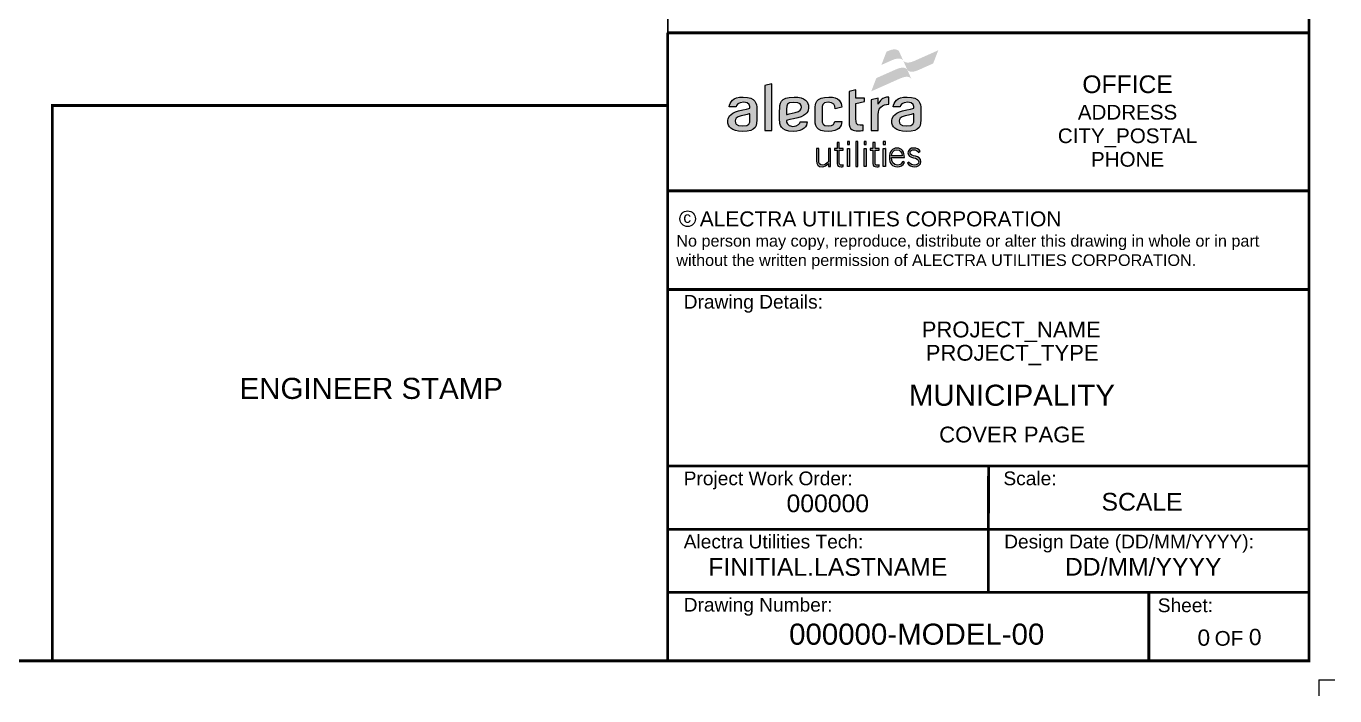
# Paper-space layout 'COV-01' of a CAD drawing. Header units: metres. Extents: x -2 to 425, y -2 to 273.
# Drawn here: x 301 to 425.2, y -1.5 to 62.1 of the extents above; entities that cross this region are included whole.
import ezdxf
from ezdxf.enums import TextEntityAlignment as Align

# ---------------------------------------------------------------- set-up
doc = ezdxf.new("R2010")
doc.units = ezdxf.units.M
doc.header["$LTSCALE"] = 0.21
doc.layers.add('ENGINEER_STAMP', color=7, linetype='Continuous')
doc.styles.add('DIMS_Span', font='Arial.ttf')
doc.styles.get("Standard").update_dxf_attribs({"font": 'Arial.ttf'})

# ---------------------------------------------------------------- blocks, each defined once
blk = doc.blocks.new('*U87')
for tag, height, p in [('OFFICE', 0.15, (-1.249, -0.314)), ('ADDRESS', 0.125, (-1.249, -0.539)), ('CITY_POSTAL', 0.125, (-1.249, -0.739)), ('PHONE', 0.125, (-1.249, -0.939))]:
    blk.add_attdef(tag, text='', height=height).set_placement(p, align=Align.CENTER)
blk = doc.blocks.new('Alectra Logo')
h = blk.add_hatch(color=56)
h.dxf.hatch_style = 1
h.set_gradient(color1=(118, 136, 30), color2=(255, 255, 0), tint=1)
edge = h.paths.add_edge_path()
edge.add_spline(control_points=[(0.0005111, 0.0003684), (0.0005111, 0.0003684), (0.0004969, 0.0003992), (0.0004353, 0.0003718), (0.0004353, 0.0003718), (0.0003627, 0.0003395), (0.0003627, 0.0003395), (0.0003627, 0.0003395), (0.0003971, 0.0004292), (0.0003971, 0.0004292), (0.0003971, 0.0004292), (0.0004077, 0.0004339), (0.0004077, 0.0004339), (0.0004691, 0.0004612), (0.0004835, 0.0004305), (0.0004835, 0.0004305), (0.0004835, 0.0004305), (0.0005111, 0.0003684), (0.0005111, 0.0003684)], knot_values=[0, 0, 0, 0, 1, 1, 1, 2, 2, 2, 3, 3, 3, 4, 4, 4, 5, 5, 5, 6, 6, 6, 6], degree=3, periodic=0)
h = blk.add_hatch(color=56)
h.dxf.hatch_style = 1
h.set_gradient(color1=(118, 136, 30), color2=(255, 255, 0), tint=1)
edge = h.paths.add_edge_path()
edge.add_spline(control_points=[(0.0005105, 0.00037), (0.0005105, 0.00037), (0.0005247, 0.0003391), (0.0005863, 0.0003666), (0.0006479, 0.000394), (0.000749, 0.000439), (0.000749, 0.000439), (0.000749, 0.000439), (0.0007146, 0.0003493), (0.0007146, 0.0003493), (0.0007146, 0.0003493), (0.0006354, 0.0003141), (0.0006139, 0.0003045), (0.0005525, 0.0002771), (0.0005381, 0.0003079), (0.0005381, 0.0003079), (0.0005381, 0.0003079), (0.0005105, 0.00037), (0.0005105, 0.00037)], knot_values=[0, 0, 0, 0, 1, 1, 1, 2, 2, 2, 3, 3, 3, 4, 4, 4, 5, 5, 5, 6, 6, 6, 6], degree=3, periodic=0)
h = blk.add_hatch(color=56)
h.dxf.hatch_style = 1
h.set_gradient(color1=(118, 136, 30), color2=(255, 255, 0), tint=1)
edge = h.paths.add_edge_path()
edge.add_spline(control_points=[(0.0005664, 0.0002443), (0.0005664, 0.0002443), (0.0005521, 0.0002752), (0.0004905, 0.0002477), (0.0004905, 0.0002477), (0.0002938, 0.0001602), (0.0002938, 0.0001602), (0.0002938, 0.0001602), (0.0003282, 0.0002498), (0.0003282, 0.0002498), (0.0003282, 0.0002498), (0.0004629, 0.0003098), (0.0004629, 0.0003098), (0.0005244, 0.0003371), (0.0005388, 0.0003064), (0.0005388, 0.0003064), (0.0005388, 0.0003064), (0.0005664, 0.0002443), (0.0005664, 0.0002443)], knot_values=[0, 0, 0, 0, 1, 1, 1, 2, 2, 2, 3, 3, 3, 4, 4, 4, 5, 5, 5, 6, 6, 6, 6], degree=3, periodic=0)
at = {"true_color": 0x54575a}
h = blk.add_hatch(color=251, dxfattribs=at)
h.dxf.hatch_style = 1
h.paths.add_polyline_path([(-0.0003828, 0.0002104), (-0.0004298, 0.000199), (-0.0004298, -0.0001058), (-0.0003828, -0.0001058)])
h = blk.add_hatch(color=251, dxfattribs=at)
h.dxf.hatch_style = 1
edge = h.paths.add_edge_path()
edge.add_spline(control_points=[(-0.000484, 0.0000437), (-0.000484, 0.0000709), (-0.0004866, 0.0001211), (-0.0005773, 0.0001211), (-0.0006478, 0.0001211), (-0.0006687, 0.0000861), (-0.0006713, 0.0000546), (-0.0006713, 0.0000546), (-0.0006243, 0.0000546), (-0.0006243, 0.0000546), (-0.0006226, 0.000066), (-0.0006116, 0.0000861), (-0.0005728, 0.0000861), (-0.0005309, 0.0000861), (-0.0005309, 0.0000563), (-0.0005309, 0.0000448), (-0.0005309, 0.0000448), (-0.0005667, 0.0000359), (-0.0006076, 0.0000269), (-0.0006722, 0.0000126), (-0.0006811, -0.0000228), (-0.0006811, -0.000044), (-0.0006811, -0.0000782), (-0.0006581, -0.0001127), (-0.0005821, -0.0001127), (-0.0004836, -0.0001127), (-0.000484, -0.0000733), (-0.000484, -0.0000165), (-0.000484, -0.0000165), (-0.000484, 0.0000437), (-0.000484, 0.0000437)], knot_values=[0, 0, 0, 0, 1, 1, 1, 2, 2, 2, 3, 3, 3, 4, 4, 4, 5, 5, 5, 6, 6, 6, 7, 7, 7, 8, 8, 8, 9, 9, 9, 10, 10, 10, 10], degree=3, periodic=0)
edge = h.paths.add_edge_path()
edge.add_spline(control_points=[(-0.0005309, -0.0000291), (-0.0005309, -0.0000601), (-0.0005309, -0.0000738), (-0.0005808, -0.0000738), (-0.0006277, -0.0000738), (-0.0006306, -0.0000573), (-0.0006306, -0.0000411), (-0.0006306, -0.0000267), (-0.0006254, -0.0000141), (-0.0005893, -0.0000061), (-0.0005601, 0.0000003), (-0.0005309, 0.0000076), (-0.0005309, 0.0000076), (-0.0005309, 0.0000076), (-0.0005309, -0.0000291), (-0.0005309, -0.0000291)], knot_values=[0, 0, 0, 0, 1, 1, 1, 2, 2, 2, 3, 3, 3, 4, 4, 4, 5, 5, 5, 5], degree=3, periodic=0)
h = blk.add_hatch(color=251, dxfattribs=at)
h.dxf.hatch_style = 1
edge = h.paths.add_edge_path()
edge.add_spline(control_points=[(-0.0003287, -0.0000354), (-0.0003287, -0.0000626), (-0.000326, -0.0001127), (-0.0002353, -0.0001127), (-0.0001648, -0.0001127), (-0.0001439, -0.0000778), (-0.0001413, -0.0000463), (-0.0001413, -0.0000463), (-0.0001883, -0.0000463), (-0.0001883, -0.0000463), (-0.00019, -0.0000577), (-0.000201, -0.0000778), (-0.0002399, -0.0000778), (-0.0002817, -0.0000778), (-0.0002817, -0.0000486), (-0.0002817, -0.0000372), (-0.0002817, -0.0000372), (-0.0002459, -0.0000282), (-0.000205, -0.0000192), (-0.0001404, -0.0000049), (-0.0001316, 0.0000312), (-0.0001316, 0.0000523), (-0.0001316, 0.0000866), (-0.0001545, 0.000121), (-0.0002305, 0.000121), (-0.0003291, 0.000121), (-0.0003287, 0.0000816), (-0.0003287, 0.0000248), (-0.0003287, 0.0000248), (-0.0003287, -0.0000354), (-0.0003287, -0.0000354)], knot_values=[0, 0, 0, 0, 1, 1, 1, 2, 2, 2, 3, 3, 3, 4, 4, 4, 5, 5, 5, 6, 6, 6, 7, 7, 7, 8, 8, 8, 9, 9, 9, 10, 10, 10, 10], degree=3, periodic=0)
edge = h.paths.add_edge_path()
edge.add_spline(control_points=[(-0.0002817, 0.0000397), (-0.0002817, 0.0000707), (-0.0002817, 0.0000844), (-0.0002319, 0.0000844), (-0.000185, 0.0000844), (-0.0001809, 0.0000689), (-0.0001809, 0.0000527), (-0.0001809, 0.0000384), (-0.0001873, 0.0000241), (-0.0002233, 0.0000161), (-0.0002525, 0.0000097), (-0.0002817, 0.0000024), (-0.0002817, 0.0000024), (-0.0002817, 0.0000024), (-0.0002817, 0.0000397), (-0.0002817, 0.0000397)], knot_values=[0, 0, 0, 0, 1, 1, 1, 2, 2, 2, 3, 3, 3, 4, 4, 4, 5, 5, 5, 5], degree=3, periodic=0)
h = blk.add_hatch(color=251, dxfattribs=at)
h.dxf.hatch_style = 1
edge = h.paths.add_edge_path()
edge.add_spline(control_points=[(-0.0000408, 0.0000448), (-0.0000408, 0.0000563), (-0.0000408, 0.0000861), (0.000001, 0.0000861), (0.0000399, 0.0000861), (0.0000458, 0.0000666), (0.0000492, 0.0000423), (0.0000492, 0.0000423), (0.0000942, 0.0000533), (0.0000942, 0.0000533), (0.0000903, 0.0000853), (0.0000761, 0.0001211), (0.0000056, 0.0001211), (-0.0000851, 0.0001211), (-0.0000878, 0.0000709), (-0.0000878, 0.0000437), (-0.0000878, 0.0000437), (-0.0000878, -0.0000165), (-0.0000878, -0.0000165), (-0.0000878, -0.0000733), (-0.0000881, -0.0001127), (0.000003, -0.0001127), (0.0000724, -0.0001127), (0.0000928, -0.000079), (0.0000933, -0.0000451), (0.0000933, -0.0000451), (0.0000452, -0.0000451), (0.0000452, -0.0000451), (0.0000433, -0.0000602), (0.0000383, -0.0000738), (0.0000017, -0.0000738), (-0.0000358, -0.0000738), (-0.0000408, -0.0000601), (-0.0000408, -0.0000291), (-0.0000408, -0.0000291), (-0.0000408, 0.0000448), (-0.0000408, 0.0000448)], knot_values=[0, 0, 0, 0, 1, 1, 1, 2, 2, 2, 3, 3, 3, 4, 4, 4, 5, 5, 5, 6, 6, 6, 7, 7, 7, 8, 8, 8, 9, 9, 9, 10, 10, 10, 11, 11, 11, 12, 12, 12, 12], degree=3, periodic=0)
h = blk.add_hatch(color=251, dxfattribs=at)
h.dxf.hatch_style = 1
edge = h.paths.add_edge_path()
edge.add_spline(control_points=[(0.0002385, -0.0001055), (0.0002272, -0.0001074), (0.000215, -0.0001086), (0.0002024, -0.0001086), (0.0001715, -0.0001086), (0.0001429, -0.0001044), (0.0001429, -0.0000505), (0.0001429, -0.0000505), (0.0001429, 0.0001592), (0.0001429, 0.0001592), (0.0001429, 0.0001592), (0.0001898, 0.0001707), (0.0001898, 0.0001707), (0.0001898, 0.0001707), (0.0001898, 0.0001142), (0.0001898, 0.0001142), (0.0001898, 0.0001142), (0.0002471, 0.0001142), (0.0002471, 0.0001142), (0.0002471, 0.0001142), (0.0002471, 0.0000909), (0.0002471, 0.0000909), (0.0002471, 0.0000909), (0.0001898, 0.0000769), (0.0001898, 0.0000769), (0.0001898, 0.0000769), (0.0001898, -0.000027), (0.0001898, -0.000027), (0.0001898, -0.0000545), (0.0001896, -0.0000706), (0.0002191, -0.0000706), (0.0002258, -0.0000706), (0.0002324, -0.0000698), (0.0002385, -0.0000688), (0.0002385, -0.0000688), (0.0002385, -0.0001055), (0.0002385, -0.0001055)], knot_values=[0, 0, 0, 0, 1, 1, 1, 2, 2, 2, 3, 3, 3, 4, 4, 4, 5, 5, 5, 6, 6, 6, 7, 7, 7, 8, 8, 8, 9, 9, 9, 10, 10, 10, 11, 11, 11, 12, 12, 12, 12], degree=3, periodic=0)
h = blk.add_hatch(color=251, dxfattribs=at)
h.dxf.hatch_style = 1
edge = h.paths.add_edge_path()
edge.add_spline(control_points=[(0.0003408, -0.0001058), (0.0003408, -0.0001058), (0.0002938, -0.0001058), (0.0002938, -0.0001058), (0.0002938, -0.0001058), (0.0002938, 0.0001022), (0.0002938, 0.0001022), (0.0002938, 0.0001022), (0.0003408, 0.0001137), (0.0003408, 0.0001137), (0.0003408, 0.0001137), (0.0003408, 0.0000729), (0.0003408, 0.0000729), (0.0003408, 0.0000729), (0.000341, 0.0000729), (0.000341, 0.0000729), (0.0003545, 0.0000965), (0.0003663, 0.0001211), (0.0004141, 0.0001211), (0.0004141, 0.0001211), (0.0004141, 0.0000724), (0.0004141, 0.0000724), (0.000391, 0.0000724), (0.0003719, 0.0000656), (0.0003591, 0.0000529), (0.0003408, 0.0000345), (0.0003408, 0.000013), (0.0003408, -0.0000239), (0.0003408, -0.0000239), (0.0003408, -0.0001058), (0.0003408, -0.0001058)], knot_values=[0, 0, 0, 0, 1, 1, 1, 2, 2, 2, 3, 3, 3, 4, 4, 4, 5, 5, 5, 6, 6, 6, 7, 7, 7, 8, 8, 8, 9, 9, 9, 10, 10, 10, 10], degree=3, periodic=0)
h = blk.add_hatch(color=251, dxfattribs=at)
h.dxf.hatch_style = 1
edge = h.paths.add_edge_path()
edge.add_spline(control_points=[(0.0006304, 0.0000437), (0.0006304, 0.0000709), (0.0006278, 0.0001211), (0.000537, 0.0001211), (0.0004666, 0.0001211), (0.0004457, 0.0000861), (0.0004431, 0.0000546), (0.0004431, 0.0000546), (0.0004901, 0.0000546), (0.0004901, 0.0000546), (0.0004918, 0.000066), (0.0005028, 0.0000861), (0.0005416, 0.0000861), (0.0005835, 0.0000861), (0.0005835, 0.0000563), (0.0005835, 0.0000448), (0.0005835, 0.0000448), (0.0005477, 0.0000359), (0.0005068, 0.0000269), (0.0004422, 0.0000126), (0.0004333, -0.0000228), (0.0004333, -0.000044), (0.0004333, -0.0000782), (0.0004563, -0.0001127), (0.0005323, -0.0001127), (0.0006308, -0.0001127), (0.0006304, -0.0000733), (0.0006304, -0.0000165), (0.0006304, -0.0000165), (0.0006304, 0.0000437), (0.0006304, 0.0000437)], knot_values=[0, 0, 0, 0, 1, 1, 1, 2, 2, 2, 3, 3, 3, 4, 4, 4, 5, 5, 5, 6, 6, 6, 7, 7, 7, 8, 8, 8, 9, 9, 9, 10, 10, 10, 10], degree=3, periodic=0)
edge = h.paths.add_edge_path()
edge.add_spline(control_points=[(0.0005835, -0.0000291), (0.0005835, -0.0000601), (0.0005835, -0.0000738), (0.0005336, -0.0000738), (0.0004867, -0.0000738), (0.0004838, -0.0000573), (0.0004838, -0.0000411), (0.0004838, -0.0000267), (0.000489, -0.0000141), (0.0005251, -0.0000061), (0.0005543, 0.0000003), (0.0005835, 0.0000076), (0.0005835, 0.0000076), (0.0005835, 0.0000076), (0.0005835, -0.0000291), (0.0005835, -0.0000291)], knot_values=[0, 0, 0, 0, 1, 1, 1, 2, 2, 2, 3, 3, 3, 4, 4, 4, 5, 5, 5, 5], degree=3, periodic=0)
h = blk.add_hatch(color=251, dxfattribs=at)
h.dxf.hatch_style = 1
edge = h.paths.add_edge_path()
edge.add_spline(control_points=[(0.0000173, -0.0002274), (0.0000173, -0.0002274), (0.0000173, -0.0003503), (0.0000173, -0.0003503), (0.0000173, -0.0003503), (0.0000028, -0.0003503), (0.0000028, -0.0003503), (0.0000028, -0.0003503), (0.0000028, -0.0003309), (0.0000028, -0.0003309), (-0.0000107, -0.0003446), (-0.0000219, -0.0003527), (-0.0000402, -0.0003527), (-0.0000663, -0.0003527), (-0.0000774, -0.000338), (-0.0000774, -0.0003113), (-0.0000774, -0.0003113), (-0.0000774, -0.0002274), (-0.0000774, -0.0002274), (-0.0000774, -0.0002274), (-0.0000629, -0.0002274), (-0.0000629, -0.0002274), (-0.0000629, -0.0002274), (-0.0000629, -0.0003099), (-0.0000629, -0.0003099), (-0.0000629, -0.0003302), (-0.0000567, -0.0003413), (-0.0000373, -0.0003413), (-0.0000219, -0.0003413), (-0.0000131, -0.0003321), (0.0000028, -0.0003179), (0.0000028, -0.0003179), (0.0000028, -0.0002274), (0.0000028, -0.0002274), (0.0000028, -0.0002274), (0.0000173, -0.0002274), (0.0000173, -0.0002274)], knot_values=[0, 0, 0, 0, 1, 1, 1, 2, 2, 2, 3, 3, 3, 4, 4, 4, 5, 5, 5, 6, 6, 6, 7, 7, 7, 8, 8, 8, 9, 9, 9, 10, 10, 10, 11, 11, 11, 12, 12, 12, 12], degree=3, periodic=0)
h = blk.add_hatch(color=251, dxfattribs=at)
h.dxf.hatch_style = 1
edge = h.paths.add_edge_path()
edge.add_spline(control_points=[(0.000062, -0.0002274), (0.000062, -0.0002274), (0.000062, -0.0001872), (0.000062, -0.0001872), (0.000062, -0.0001872), (0.0000765, -0.0001872), (0.0000765, -0.0001872), (0.0000765, -0.0001872), (0.0000765, -0.0002274), (0.0000765, -0.0002274), (0.0000765, -0.0002274), (0.000104, -0.0002274), (0.000104, -0.0002274), (0.000104, -0.0002274), (0.000104, -0.0002387), (0.000104, -0.0002387), (0.000104, -0.0002387), (0.0000765, -0.0002387), (0.0000765, -0.0002387), (0.0000765, -0.0002387), (0.0000765, -0.0003288), (0.0000765, -0.0003288), (0.0000765, -0.0003371), (0.0000803, -0.0003413), (0.0000893, -0.0003413), (0.0000941, -0.0003413), (0.0000994, -0.0003401), (0.000104, -0.0003387), (0.000104, -0.0003387), (0.000104, -0.0003505), (0.000104, -0.0003505), (0.0000992, -0.0003512), (0.0000941, -0.0003527), (0.0000893, -0.0003527), (0.0000687, -0.0003527), (0.000062, -0.000346), (0.000062, -0.0003311), (0.000062, -0.0003311), (0.000062, -0.0002387), (0.000062, -0.0002387), (0.000062, -0.0002387), (0.0000431, -0.0002387), (0.0000431, -0.0002387), (0.0000431, -0.0002387), (0.0000431, -0.0002274), (0.0000431, -0.0002274), (0.0000431, -0.0002274), (0.000062, -0.0002274), (0.000062, -0.0002274)], knot_values=[0, 0, 0, 0, 1, 1, 1, 2, 2, 2, 3, 3, 3, 4, 4, 4, 5, 5, 5, 6, 6, 6, 7, 7, 7, 8, 8, 8, 9, 9, 9, 10, 10, 10, 11, 11, 11, 12, 12, 12, 13, 13, 13, 14, 14, 14, 15, 15, 15, 16, 16, 16, 16], degree=3, periodic=0)
h = blk.add_hatch(color=251, dxfattribs=at)
h.dxf.hatch_style = 1
edge = h.paths.add_edge_path()
edge.add_spline(control_points=[(0.0001461, -0.0002005), (0.0001461, -0.0002005), (0.0001316, -0.0002005), (0.0001316, -0.0002005), (0.0001316, -0.0002005), (0.0001317, -0.0002003), (0.0001317, -0.0002003), (0.0001317, -0.0002003), (0.0001316, -0.0002005), (0.0001316, -0.0002005), (0.0001316, -0.0002005), (0.0001316, -0.0001797), (0.0001316, -0.0001797), (0.0001316, -0.0001797), (0.0001461, -0.0001797), (0.0001461, -0.0001797), (0.0001461, -0.0001797), (0.0001459, -0.0001798), (0.0001459, -0.0001798), (0.0001459, -0.0001798), (0.0001461, -0.0001797), (0.0001461, -0.0001797), (0.0001461, -0.0001797), (0.0001461, -0.0002005), (0.0001461, -0.0002005)], knot_values=[0, 0, 0, 0, 1, 1, 1, 2, 2, 2, 3, 3, 3, 4, 4, 4, 5, 5, 5, 6, 6, 6, 7, 7, 7, 8, 8, 8, 8], degree=3, periodic=0)
edge = h.paths.add_edge_path()
edge.add_spline(control_points=[(0.0001461, -0.0002274), (0.0001461, -0.0002274), (0.0001459, -0.0002275), (0.0001459, -0.0002275), (0.0001459, -0.0002275), (0.0001461, -0.0002274), (0.0001461, -0.0002274), (0.0001461, -0.0002274), (0.0001316, -0.0002274), (0.0001316, -0.0002274), (0.0001316, -0.0002274), (0.0001316, -0.0003503), (0.0001316, -0.0003503), (0.0001316, -0.0003503), (0.0001317, -0.0003502), (0.0001317, -0.0003502), (0.0001317, -0.0003502), (0.0001316, -0.0003503), (0.0001316, -0.0003503), (0.0001316, -0.0003503), (0.0001461, -0.0003503), (0.0001461, -0.0003503), (0.0001461, -0.0003503), (0.0001461, -0.0002274), (0.0001461, -0.0002274)], knot_values=[0, 0, 0, 0, 1, 1, 1, 2, 2, 2, 3, 3, 3, 4, 4, 4, 5, 5, 5, 6, 6, 6, 7, 7, 7, 8, 8, 8, 8], degree=3, periodic=0)
h = blk.add_hatch(color=251, dxfattribs=at)
h.dxf.hatch_style = 1
edge = h.paths.add_edge_path()
edge.add_spline(control_points=[(0.0002026, -0.0003503), (0.0002026, -0.0003503), (0.0001881, -0.0003503), (0.0001881, -0.0003503), (0.0001881, -0.0003503), (0.0001882, -0.0003502), (0.0001882, -0.0003502), (0.0001882, -0.0003502), (0.0001881, -0.0003503), (0.0001881, -0.0003503), (0.0001881, -0.0003503), (0.0001881, -0.0001797), (0.0001881, -0.0001797), (0.0001881, -0.0001797), (0.0002026, -0.0001797), (0.0002026, -0.0001797), (0.0002026, -0.0001797), (0.0002025, -0.0001798), (0.0002025, -0.0001798), (0.0002025, -0.0001798), (0.0002026, -0.0001797), (0.0002026, -0.0001797), (0.0002026, -0.0001797), (0.0002026, -0.0003503), (0.0002026, -0.0003503)], knot_values=[0, 0, 0, 0, 1, 1, 1, 2, 2, 2, 3, 3, 3, 4, 4, 4, 5, 5, 5, 6, 6, 6, 7, 7, 7, 8, 8, 8, 8], degree=3, periodic=0)
h = blk.add_hatch(color=251, dxfattribs=at)
h.dxf.hatch_style = 1
edge = h.paths.add_edge_path()
edge.add_spline(control_points=[(0.0002591, -0.0002005), (0.0002591, -0.0002005), (0.0002446, -0.0002005), (0.0002446, -0.0002005), (0.0002446, -0.0002005), (0.0002448, -0.0002003), (0.0002448, -0.0002003), (0.0002448, -0.0002003), (0.0002446, -0.0002005), (0.0002446, -0.0002005), (0.0002446, -0.0002005), (0.0002446, -0.0001797), (0.0002446, -0.0001797), (0.0002446, -0.0001797), (0.0002591, -0.0001797), (0.0002591, -0.0001797), (0.0002591, -0.0001797), (0.000259, -0.0001798), (0.000259, -0.0001798), (0.000259, -0.0001798), (0.0002591, -0.0001797), (0.0002591, -0.0001797), (0.0002591, -0.0001797), (0.0002591, -0.0002005), (0.0002591, -0.0002005)], knot_values=[0, 0, 0, 0, 1, 1, 1, 2, 2, 2, 3, 3, 3, 4, 4, 4, 5, 5, 5, 6, 6, 6, 7, 7, 7, 8, 8, 8, 8], degree=3, periodic=0)
edge = h.paths.add_edge_path()
edge.add_spline(control_points=[(0.0002591, -0.0002274), (0.0002591, -0.0002274), (0.000259, -0.0002275), (0.000259, -0.0002275), (0.000259, -0.0002275), (0.0002591, -0.0002274), (0.0002591, -0.0002274), (0.0002591, -0.0002274), (0.0002446, -0.0002274), (0.0002446, -0.0002274), (0.0002446, -0.0002274), (0.0002446, -0.0003503), (0.0002446, -0.0003503), (0.0002446, -0.0003503), (0.0002448, -0.0003502), (0.0002448, -0.0003502), (0.0002448, -0.0003502), (0.0002446, -0.0003503), (0.0002446, -0.0003503), (0.0002446, -0.0003503), (0.0002591, -0.0003503), (0.0002591, -0.0003503), (0.0002591, -0.0003503), (0.0002591, -0.0002274), (0.0002591, -0.0002274)], knot_values=[0, 0, 0, 0, 1, 1, 1, 2, 2, 2, 3, 3, 3, 4, 4, 4, 5, 5, 5, 6, 6, 6, 7, 7, 7, 8, 8, 8, 8], degree=3, periodic=0)
h = blk.add_hatch(color=251, dxfattribs=at)
h.dxf.hatch_style = 1
edge = h.paths.add_edge_path()
edge.add_spline(control_points=[(0.0003053, -0.0002274), (0.0003053, -0.0002274), (0.0003053, -0.0001872), (0.0003053, -0.0001872), (0.0003053, -0.0001872), (0.0003198, -0.0001872), (0.0003198, -0.0001872), (0.0003198, -0.0001872), (0.0003198, -0.0002274), (0.0003198, -0.0002274), (0.0003198, -0.0002274), (0.0003473, -0.0002274), (0.0003473, -0.0002274), (0.0003473, -0.0002274), (0.0003473, -0.0002387), (0.0003473, -0.0002387), (0.0003473, -0.0002387), (0.0003198, -0.0002387), (0.0003198, -0.0002387), (0.0003198, -0.0002387), (0.0003198, -0.0003288), (0.0003198, -0.0003288), (0.0003198, -0.0003371), (0.0003236, -0.0003413), (0.0003326, -0.0003413), (0.0003374, -0.0003413), (0.0003427, -0.0003401), (0.0003473, -0.0003387), (0.0003473, -0.0003387), (0.0003473, -0.0003505), (0.0003473, -0.0003505), (0.0003425, -0.0003512), (0.0003374, -0.0003527), (0.0003326, -0.0003527), (0.000312, -0.0003527), (0.0003053, -0.000346), (0.0003053, -0.0003311), (0.0003053, -0.0003311), (0.0003053, -0.0002387), (0.0003053, -0.0002387), (0.0003053, -0.0002387), (0.0002864, -0.0002387), (0.0002864, -0.0002387), (0.0002864, -0.0002387), (0.0002864, -0.0002274), (0.0002864, -0.0002274), (0.0002864, -0.0002274), (0.0003053, -0.0002274), (0.0003053, -0.0002274)], knot_values=[0, 0, 0, 0, 1, 1, 1, 2, 2, 2, 3, 3, 3, 4, 4, 4, 5, 5, 5, 6, 6, 6, 7, 7, 7, 8, 8, 8, 9, 9, 9, 10, 10, 10, 11, 11, 11, 12, 12, 12, 13, 13, 13, 14, 14, 14, 15, 15, 15, 16, 16, 16, 16], degree=3, periodic=0)
h = blk.add_hatch(color=251, dxfattribs=at)
h.dxf.hatch_style = 1
edge = h.paths.add_edge_path()
edge.add_spline(control_points=[(0.0003894, -0.0002005), (0.0003894, -0.0002005), (0.0003749, -0.0002005), (0.0003749, -0.0002005), (0.0003749, -0.0002005), (0.000375, -0.0002003), (0.000375, -0.0002003), (0.000375, -0.0002003), (0.0003749, -0.0002005), (0.0003749, -0.0002005), (0.0003749, -0.0002005), (0.0003749, -0.0001797), (0.0003749, -0.0001797), (0.0003749, -0.0001797), (0.0003894, -0.0001797), (0.0003894, -0.0001797), (0.0003894, -0.0001797), (0.0003892, -0.0001798), (0.0003892, -0.0001798), (0.0003892, -0.0001798), (0.0003894, -0.0001797), (0.0003894, -0.0001797), (0.0003894, -0.0001797), (0.0003894, -0.0002005), (0.0003894, -0.0002005)], knot_values=[0, 0, 0, 0, 1, 1, 1, 2, 2, 2, 3, 3, 3, 4, 4, 4, 5, 5, 5, 6, 6, 6, 7, 7, 7, 8, 8, 8, 8], degree=3, periodic=0)
edge = h.paths.add_edge_path()
edge.add_spline(control_points=[(0.0003894, -0.0002274), (0.0003894, -0.0002274), (0.0003892, -0.0002275), (0.0003892, -0.0002275), (0.0003892, -0.0002275), (0.0003894, -0.0002274), (0.0003894, -0.0002274), (0.0003894, -0.0002274), (0.0003749, -0.0002274), (0.0003749, -0.0002274), (0.0003749, -0.0002274), (0.0003749, -0.0003503), (0.0003749, -0.0003503), (0.0003749, -0.0003503), (0.000375, -0.0003502), (0.000375, -0.0003502), (0.000375, -0.0003502), (0.0003749, -0.0003503), (0.0003749, -0.0003503), (0.0003749, -0.0003503), (0.0003894, -0.0003503), (0.0003894, -0.0003503), (0.0003894, -0.0003503), (0.0003894, -0.0002274), (0.0003894, -0.0002274)], knot_values=[0, 0, 0, 0, 1, 1, 1, 2, 2, 2, 3, 3, 3, 4, 4, 4, 5, 5, 5, 6, 6, 6, 7, 7, 7, 8, 8, 8, 8], degree=3, periodic=0)
h = blk.add_hatch(color=251, dxfattribs=at)
h.dxf.hatch_style = 1
edge = h.paths.add_edge_path()
edge.add_spline(control_points=[(0.0004314, -0.0002893), (0.0004314, -0.0003172), (0.0004432, -0.0003413), (0.0004718, -0.0003413), (0.000488, -0.0003413), (0.0004959, -0.0003359), (0.0005085, -0.0003165), (0.0005085, -0.0003165), (0.0005204, -0.0003226), (0.0005204, -0.0003226), (0.0005068, -0.0003444), (0.0004945, -0.0003527), (0.0004706, -0.0003527), (0.0004377, -0.0003527), (0.0004169, -0.0003321), (0.0004169, -0.0002888), (0.0004169, -0.0002508), (0.0004367, -0.000225), (0.0004686, -0.000225), (0.0005027, -0.000225), (0.0005189, -0.0002513), (0.0005189, -0.0002893), (0.0005189, -0.0002893), (0.0004314, -0.0002893), (0.0004314, -0.0002893)], knot_values=[0, 0, 0, 0, 1, 1, 1, 2, 2, 2, 3, 3, 3, 4, 4, 4, 5, 5, 5, 6, 6, 6, 7, 7, 7, 8, 8, 8, 8], degree=3, periodic=0)
edge = h.paths.add_edge_path()
edge.add_spline(control_points=[(0.0005044, -0.000278), (0.0005015, -0.0002527), (0.0004901, -0.0002366), (0.0004681, -0.0002364), (0.0004425, -0.0002361), (0.0004316, -0.0002617), (0.0004314, -0.000278), (0.0004314, -0.000278), (0.0005044, -0.000278), (0.0005044, -0.000278)], knot_values=[0, 0, 0, 0, 1, 1, 1, 2, 2, 2, 3, 3, 3, 3], degree=3, periodic=0)
h = blk.add_hatch(color=251, dxfattribs=at)
h.dxf.hatch_style = 1
edge = h.paths.add_edge_path()
edge.add_spline(control_points=[(0.0005498, -0.0003205), (0.0005617, -0.0003371), (0.0005723, -0.0003413), (0.0005887, -0.0003413), (0.0006047, -0.0003413), (0.0006168, -0.0003311), (0.0006168, -0.0003179), (0.0006168, -0.0002822), (0.0005428, -0.0003023), (0.0005428, -0.0002586), (0.0005428, -0.0002354), (0.0005614, -0.000225), (0.0005827, -0.000225), (0.0006037, -0.000225), (0.000617, -0.0002331), (0.000626, -0.0002473), (0.000626, -0.0002473), (0.0006148, -0.0002548), (0.0006148, -0.0002548), (0.0006064, -0.0002435), (0.0005972, -0.0002364), (0.0005822, -0.0002364), (0.0005682, -0.0002364), (0.0005573, -0.000243), (0.0005573, -0.0002579), (0.0005573, -0.0002879), (0.0006313, -0.0002702), (0.0006313, -0.0003179), (0.0006313, -0.0003399), (0.0006105, -0.0003527), (0.0005878, -0.0003527), (0.0005684, -0.0003527), (0.000551, -0.0003451), (0.0005392, -0.0003278), (0.0005392, -0.0003278), (0.0005498, -0.0003205), (0.0005498, -0.0003205)], knot_values=[0, 0, 0, 0, 1, 1, 1, 2, 2, 2, 3, 3, 3, 4, 4, 4, 5, 5, 5, 6, 6, 6, 7, 7, 7, 8, 8, 8, 9, 9, 9, 10, 10, 10, 11, 11, 11, 12, 12, 12, 12], degree=3, periodic=0)
at = {"color": 251, "true_color": 0x54575a}
blk.add_lwpolyline([(-0.0003828, 0.0002104), (-0.0004298, 0.000199), (-0.0004298, -0.0001058), (-0.0003828, -0.0001058), (-0.0003828, 0.0002104)], dxfattribs=at)
for points, knots in [([(-0.000484, 0.0000437), (-0.000484, 0.0000709), (-0.0004866, 0.0001211), (-0.0005773, 0.0001211), (-0.0006478, 0.0001211), (-0.0006687, 0.0000861), (-0.0006713, 0.0000546), (-0.0006713, 0.0000546), (-0.0006243, 0.0000546), (-0.0006243, 0.0000546), (-0.0006226, 0.000066), (-0.0006116, 0.0000861), (-0.0005728, 0.0000861), (-0.0005309, 0.0000861), (-0.0005309, 0.0000563), (-0.0005309, 0.0000448), (-0.0005309, 0.0000448), (-0.0005667, 0.0000359), (-0.0006076, 0.0000269), (-0.0006722, 0.0000126), (-0.0006811, -0.0000228), (-0.0006811, -0.000044), (-0.0006811, -0.0000782), (-0.0006581, -0.0001127), (-0.0005821, -0.0001127), (-0.0004836, -0.0001127), (-0.000484, -0.0000733), (-0.000484, -0.0000165), (-0.000484, -0.0000165), (-0.000484, 0.0000437), (-0.000484, 0.0000437)], [0, 0, 0, 0, 1, 1, 1, 2, 2, 2, 3, 3, 3, 4, 4, 4, 5, 5, 5, 6, 6, 6, 7, 7, 7, 8, 8, 8, 9, 9, 9, 10, 10, 10, 10]), ([(-0.0003287, -0.0000354), (-0.0003287, -0.0000626), (-0.000326, -0.0001127), (-0.0002353, -0.0001127), (-0.0001648, -0.0001127), (-0.0001439, -0.0000778), (-0.0001413, -0.0000463), (-0.0001413, -0.0000463), (-0.0001883, -0.0000463), (-0.0001883, -0.0000463), (-0.00019, -0.0000577), (-0.000201, -0.0000778), (-0.0002399, -0.0000778), (-0.0002817, -0.0000778), (-0.0002817, -0.0000486), (-0.0002817, -0.0000372), (-0.0002817, -0.0000372), (-0.0002459, -0.0000282), (-0.000205, -0.0000192), (-0.0001404, -0.0000049), (-0.0001316, 0.0000312), (-0.0001316, 0.0000523), (-0.0001316, 0.0000866), (-0.0001545, 0.000121), (-0.0002305, 0.000121), (-0.0003291, 0.000121), (-0.0003287, 0.0000816), (-0.0003287, 0.0000248), (-0.0003287, 0.0000248), (-0.0003287, -0.0000354), (-0.0003287, -0.0000354)], [0, 0, 0, 0, 1, 1, 1, 2, 2, 2, 3, 3, 3, 4, 4, 4, 5, 5, 5, 6, 6, 6, 7, 7, 7, 8, 8, 8, 9, 9, 9, 10, 10, 10, 10]), ([(-0.0000408, 0.0000448), (-0.0000408, 0.0000563), (-0.0000408, 0.0000861), (0.000001, 0.0000861), (0.0000399, 0.0000861), (0.0000458, 0.0000666), (0.0000492, 0.0000423), (0.0000492, 0.0000423), (0.0000942, 0.0000533), (0.0000942, 0.0000533), (0.0000903, 0.0000853), (0.0000761, 0.0001211), (0.0000056, 0.0001211), (-0.0000851, 0.0001211), (-0.0000878, 0.0000709), (-0.0000878, 0.0000437), (-0.0000878, 0.0000437), (-0.0000878, -0.0000165), (-0.0000878, -0.0000165), (-0.0000878, -0.0000733), (-0.0000881, -0.0001127), (0.000003, -0.0001127), (0.0000724, -0.0001127), (0.0000928, -0.000079), (0.0000933, -0.0000451), (0.0000933, -0.0000451), (0.0000452, -0.0000451), (0.0000452, -0.0000451), (0.0000433, -0.0000602), (0.0000383, -0.0000738), (0.0000017, -0.0000738), (-0.0000358, -0.0000738), (-0.0000408, -0.0000601), (-0.0000408, -0.0000291), (-0.0000408, -0.0000291), (-0.0000408, 0.0000448), (-0.0000408, 0.0000448)], [0, 0, 0, 0, 1, 1, 1, 2, 2, 2, 3, 3, 3, 4, 4, 4, 5, 5, 5, 6, 6, 6, 7, 7, 7, 8, 8, 8, 9, 9, 9, 10, 10, 10, 11, 11, 11, 12, 12, 12, 12]), ([(0.0002385, -0.0001055), (0.0002272, -0.0001074), (0.000215, -0.0001086), (0.0002024, -0.0001086), (0.0001715, -0.0001086), (0.0001429, -0.0001044), (0.0001429, -0.0000505), (0.0001429, -0.0000505), (0.0001429, 0.0001592), (0.0001429, 0.0001592), (0.0001429, 0.0001592), (0.0001898, 0.0001707), (0.0001898, 0.0001707), (0.0001898, 0.0001707), (0.0001898, 0.0001142), (0.0001898, 0.0001142), (0.0001898, 0.0001142), (0.0002471, 0.0001142), (0.0002471, 0.0001142), (0.0002471, 0.0001142), (0.0002471, 0.0000909), (0.0002471, 0.0000909), (0.0002471, 0.0000909), (0.0001898, 0.0000769), (0.0001898, 0.0000769), (0.0001898, 0.0000769), (0.0001898, -0.000027), (0.0001898, -0.000027), (0.0001898, -0.0000545), (0.0001896, -0.0000706), (0.0002191, -0.0000706), (0.0002258, -0.0000706), (0.0002324, -0.0000698), (0.0002385, -0.0000688), (0.0002385, -0.0000688), (0.0002385, -0.0001055), (0.0002385, -0.0001055)], [0, 0, 0, 0, 1, 1, 1, 2, 2, 2, 3, 3, 3, 4, 4, 4, 5, 5, 5, 6, 6, 6, 7, 7, 7, 8, 8, 8, 9, 9, 9, 10, 10, 10, 11, 11, 11, 12, 12, 12, 12]), ([(0.0003408, -0.0001058), (0.0003408, -0.0001058), (0.0002938, -0.0001058), (0.0002938, -0.0001058), (0.0002938, -0.0001058), (0.0002938, 0.0001022), (0.0002938, 0.0001022), (0.0002938, 0.0001022), (0.0003408, 0.0001137), (0.0003408, 0.0001137), (0.0003408, 0.0001137), (0.0003408, 0.0000729), (0.0003408, 0.0000729), (0.0003408, 0.0000729), (0.000341, 0.0000729), (0.000341, 0.0000729), (0.0003545, 0.0000965), (0.0003663, 0.0001211), (0.0004141, 0.0001211), (0.0004141, 0.0001211), (0.0004141, 0.0000724), (0.0004141, 0.0000724), (0.000391, 0.0000724), (0.0003719, 0.0000656), (0.0003591, 0.0000529), (0.0003408, 0.0000345), (0.0003408, 0.000013), (0.0003408, -0.0000239), (0.0003408, -0.0000239), (0.0003408, -0.0001058), (0.0003408, -0.0001058)], [0, 0, 0, 0, 1, 1, 1, 2, 2, 2, 3, 3, 3, 4, 4, 4, 5, 5, 5, 6, 6, 6, 7, 7, 7, 8, 8, 8, 9, 9, 9, 10, 10, 10, 10]), ([(0.0006304, 0.0000437), (0.0006304, 0.0000709), (0.0006278, 0.0001211), (0.000537, 0.0001211), (0.0004666, 0.0001211), (0.0004457, 0.0000861), (0.0004431, 0.0000546), (0.0004431, 0.0000546), (0.0004901, 0.0000546), (0.0004901, 0.0000546), (0.0004918, 0.000066), (0.0005028, 0.0000861), (0.0005416, 0.0000861), (0.0005835, 0.0000861), (0.0005835, 0.0000563), (0.0005835, 0.0000448), (0.0005835, 0.0000448), (0.0005477, 0.0000359), (0.0005068, 0.0000269), (0.0004422, 0.0000126), (0.0004333, -0.0000228), (0.0004333, -0.000044), (0.0004333, -0.0000782), (0.0004563, -0.0001127), (0.0005323, -0.0001127), (0.0006308, -0.0001127), (0.0006304, -0.0000733), (0.0006304, -0.0000165), (0.0006304, -0.0000165), (0.0006304, 0.0000437), (0.0006304, 0.0000437)], [0, 0, 0, 0, 1, 1, 1, 2, 2, 2, 3, 3, 3, 4, 4, 4, 5, 5, 5, 6, 6, 6, 7, 7, 7, 8, 8, 8, 9, 9, 9, 10, 10, 10, 10]), ([(-0.0005309, -0.0000291), (-0.0005309, -0.0000601), (-0.0005309, -0.0000738), (-0.0005808, -0.0000738), (-0.0006277, -0.0000738), (-0.0006306, -0.0000573), (-0.0006306, -0.0000411), (-0.0006306, -0.0000267), (-0.0006254, -0.0000141), (-0.0005893, -0.0000061), (-0.0005601, 0.0000003), (-0.0005309, 0.0000076), (-0.0005309, 0.0000076), (-0.0005309, 0.0000076), (-0.0005309, -0.0000291), (-0.0005309, -0.0000291)], [0, 0, 0, 0, 1, 1, 1, 2, 2, 2, 3, 3, 3, 4, 4, 4, 5, 5, 5, 5]), ([(-0.0002817, 0.0000397), (-0.0002817, 0.0000707), (-0.0002817, 0.0000844), (-0.0002319, 0.0000844), (-0.000185, 0.0000844), (-0.0001809, 0.0000689), (-0.0001809, 0.0000527), (-0.0001809, 0.0000384), (-0.0001873, 0.0000241), (-0.0002233, 0.0000161), (-0.0002525, 0.0000097), (-0.0002817, 0.0000024), (-0.0002817, 0.0000024), (-0.0002817, 0.0000024), (-0.0002817, 0.0000397), (-0.0002817, 0.0000397)], [0, 0, 0, 0, 1, 1, 1, 2, 2, 2, 3, 3, 3, 4, 4, 4, 5, 5, 5, 5]), ([(0.0005835, -0.0000291), (0.0005835, -0.0000601), (0.0005835, -0.0000738), (0.0005336, -0.0000738), (0.0004867, -0.0000738), (0.0004838, -0.0000573), (0.0004838, -0.0000411), (0.0004838, -0.0000267), (0.000489, -0.0000141), (0.0005251, -0.0000061), (0.0005543, 0.0000003), (0.0005835, 0.0000076), (0.0005835, 0.0000076), (0.0005835, 0.0000076), (0.0005835, -0.0000291), (0.0005835, -0.0000291)], [0, 0, 0, 0, 1, 1, 1, 2, 2, 2, 3, 3, 3, 4, 4, 4, 5, 5, 5, 5]), ([(0.0000173, -0.0002274), (0.0000173, -0.0002274), (0.0000173, -0.0003503), (0.0000173, -0.0003503), (0.0000173, -0.0003503), (0.0000028, -0.0003503), (0.0000028, -0.0003503), (0.0000028, -0.0003503), (0.0000028, -0.0003309), (0.0000028, -0.0003309), (-0.0000107, -0.0003446), (-0.0000219, -0.0003527), (-0.0000402, -0.0003527), (-0.0000663, -0.0003527), (-0.0000774, -0.000338), (-0.0000774, -0.0003113), (-0.0000774, -0.0003113), (-0.0000774, -0.0002274), (-0.0000774, -0.0002274), (-0.0000774, -0.0002274), (-0.0000629, -0.0002274), (-0.0000629, -0.0002274), (-0.0000629, -0.0002274), (-0.0000629, -0.0003099), (-0.0000629, -0.0003099), (-0.0000629, -0.0003302), (-0.0000567, -0.0003413), (-0.0000373, -0.0003413), (-0.0000219, -0.0003413), (-0.0000131, -0.0003321), (0.0000028, -0.0003179), (0.0000028, -0.0003179), (0.0000028, -0.0002274), (0.0000028, -0.0002274), (0.0000028, -0.0002274), (0.0000173, -0.0002274), (0.0000173, -0.0002274)], [0, 0, 0, 0, 1, 1, 1, 2, 2, 2, 3, 3, 3, 4, 4, 4, 5, 5, 5, 6, 6, 6, 7, 7, 7, 8, 8, 8, 9, 9, 9, 10, 10, 10, 11, 11, 11, 12, 12, 12, 12]), ([(0.000062, -0.0002274), (0.000062, -0.0002274), (0.000062, -0.0001872), (0.000062, -0.0001872), (0.000062, -0.0001872), (0.0000765, -0.0001872), (0.0000765, -0.0001872), (0.0000765, -0.0001872), (0.0000765, -0.0002274), (0.0000765, -0.0002274), (0.0000765, -0.0002274), (0.000104, -0.0002274), (0.000104, -0.0002274), (0.000104, -0.0002274), (0.000104, -0.0002387), (0.000104, -0.0002387), (0.000104, -0.0002387), (0.0000765, -0.0002387), (0.0000765, -0.0002387), (0.0000765, -0.0002387), (0.0000765, -0.0003288), (0.0000765, -0.0003288), (0.0000765, -0.0003371), (0.0000803, -0.0003413), (0.0000893, -0.0003413), (0.0000941, -0.0003413), (0.0000994, -0.0003401), (0.000104, -0.0003387), (0.000104, -0.0003387), (0.000104, -0.0003505), (0.000104, -0.0003505), (0.0000992, -0.0003512), (0.0000941, -0.0003527), (0.0000893, -0.0003527), (0.0000687, -0.0003527), (0.000062, -0.000346), (0.000062, -0.0003311), (0.000062, -0.0003311), (0.000062, -0.0002387), (0.000062, -0.0002387), (0.000062, -0.0002387), (0.0000431, -0.0002387), (0.0000431, -0.0002387), (0.0000431, -0.0002387), (0.0000431, -0.0002274), (0.0000431, -0.0002274), (0.0000431, -0.0002274), (0.000062, -0.0002274), (0.000062, -0.0002274)], [0, 0, 0, 0, 1, 1, 1, 2, 2, 2, 3, 3, 3, 4, 4, 4, 5, 5, 5, 6, 6, 6, 7, 7, 7, 8, 8, 8, 9, 9, 9, 10, 10, 10, 11, 11, 11, 12, 12, 12, 13, 13, 13, 14, 14, 14, 15, 15, 15, 16, 16, 16, 16]), ([(0.0001461, -0.0002005), (0.0001461, -0.0002005), (0.0001316, -0.0002005), (0.0001316, -0.0002005), (0.0001316, -0.0002005), (0.0001317, -0.0002003), (0.0001317, -0.0002003), (0.0001317, -0.0002003), (0.0001316, -0.0002005), (0.0001316, -0.0002005), (0.0001316, -0.0002005), (0.0001316, -0.0001797), (0.0001316, -0.0001797), (0.0001316, -0.0001797), (0.0001461, -0.0001797), (0.0001461, -0.0001797), (0.0001461, -0.0001797), (0.0001459, -0.0001798), (0.0001459, -0.0001798), (0.0001459, -0.0001798), (0.0001461, -0.0001797), (0.0001461, -0.0001797), (0.0001461, -0.0001797), (0.0001461, -0.0002005), (0.0001461, -0.0002005)], [0, 0, 0, 0, 1, 1, 1, 2, 2, 2, 3, 3, 3, 4, 4, 4, 5, 5, 5, 6, 6, 6, 7, 7, 7, 8, 8, 8, 8]), ([(0.0001461, -0.0002274), (0.0001461, -0.0002274), (0.0001459, -0.0002275), (0.0001459, -0.0002275), (0.0001459, -0.0002275), (0.0001461, -0.0002274), (0.0001461, -0.0002274), (0.0001461, -0.0002274), (0.0001316, -0.0002274), (0.0001316, -0.0002274), (0.0001316, -0.0002274), (0.0001316, -0.0003503), (0.0001316, -0.0003503), (0.0001316, -0.0003503), (0.0001317, -0.0003502), (0.0001317, -0.0003502), (0.0001317, -0.0003502), (0.0001316, -0.0003503), (0.0001316, -0.0003503), (0.0001316, -0.0003503), (0.0001461, -0.0003503), (0.0001461, -0.0003503), (0.0001461, -0.0003503), (0.0001461, -0.0002274), (0.0001461, -0.0002274)], [0, 0, 0, 0, 1, 1, 1, 2, 2, 2, 3, 3, 3, 4, 4, 4, 5, 5, 5, 6, 6, 6, 7, 7, 7, 8, 8, 8, 8]), ([(0.0002026, -0.0003503), (0.0002026, -0.0003503), (0.0001881, -0.0003503), (0.0001881, -0.0003503), (0.0001881, -0.0003503), (0.0001882, -0.0003502), (0.0001882, -0.0003502), (0.0001882, -0.0003502), (0.0001881, -0.0003503), (0.0001881, -0.0003503), (0.0001881, -0.0003503), (0.0001881, -0.0001797), (0.0001881, -0.0001797), (0.0001881, -0.0001797), (0.0002026, -0.0001797), (0.0002026, -0.0001797), (0.0002026, -0.0001797), (0.0002025, -0.0001798), (0.0002025, -0.0001798), (0.0002025, -0.0001798), (0.0002026, -0.0001797), (0.0002026, -0.0001797), (0.0002026, -0.0001797), (0.0002026, -0.0003503), (0.0002026, -0.0003503)], [0, 0, 0, 0, 1, 1, 1, 2, 2, 2, 3, 3, 3, 4, 4, 4, 5, 5, 5, 6, 6, 6, 7, 7, 7, 8, 8, 8, 8]), ([(0.0002591, -0.0002005), (0.0002591, -0.0002005), (0.0002446, -0.0002005), (0.0002446, -0.0002005), (0.0002446, -0.0002005), (0.0002448, -0.0002003), (0.0002448, -0.0002003), (0.0002448, -0.0002003), (0.0002446, -0.0002005), (0.0002446, -0.0002005), (0.0002446, -0.0002005), (0.0002446, -0.0001797), (0.0002446, -0.0001797), (0.0002446, -0.0001797), (0.0002591, -0.0001797), (0.0002591, -0.0001797), (0.0002591, -0.0001797), (0.000259, -0.0001798), (0.000259, -0.0001798), (0.000259, -0.0001798), (0.0002591, -0.0001797), (0.0002591, -0.0001797), (0.0002591, -0.0001797), (0.0002591, -0.0002005), (0.0002591, -0.0002005)], [0, 0, 0, 0, 1, 1, 1, 2, 2, 2, 3, 3, 3, 4, 4, 4, 5, 5, 5, 6, 6, 6, 7, 7, 7, 8, 8, 8, 8]), ([(0.0002591, -0.0002274), (0.0002591, -0.0002274), (0.000259, -0.0002275), (0.000259, -0.0002275), (0.000259, -0.0002275), (0.0002591, -0.0002274), (0.0002591, -0.0002274), (0.0002591, -0.0002274), (0.0002446, -0.0002274), (0.0002446, -0.0002274), (0.0002446, -0.0002274), (0.0002446, -0.0003503), (0.0002446, -0.0003503), (0.0002446, -0.0003503), (0.0002448, -0.0003502), (0.0002448, -0.0003502), (0.0002448, -0.0003502), (0.0002446, -0.0003503), (0.0002446, -0.0003503), (0.0002446, -0.0003503), (0.0002591, -0.0003503), (0.0002591, -0.0003503), (0.0002591, -0.0003503), (0.0002591, -0.0002274), (0.0002591, -0.0002274)], [0, 0, 0, 0, 1, 1, 1, 2, 2, 2, 3, 3, 3, 4, 4, 4, 5, 5, 5, 6, 6, 6, 7, 7, 7, 8, 8, 8, 8]), ([(0.0003053, -0.0002274), (0.0003053, -0.0002274), (0.0003053, -0.0001872), (0.0003053, -0.0001872), (0.0003053, -0.0001872), (0.0003198, -0.0001872), (0.0003198, -0.0001872), (0.0003198, -0.0001872), (0.0003198, -0.0002274), (0.0003198, -0.0002274), (0.0003198, -0.0002274), (0.0003473, -0.0002274), (0.0003473, -0.0002274), (0.0003473, -0.0002274), (0.0003473, -0.0002387), (0.0003473, -0.0002387), (0.0003473, -0.0002387), (0.0003198, -0.0002387), (0.0003198, -0.0002387), (0.0003198, -0.0002387), (0.0003198, -0.0003288), (0.0003198, -0.0003288), (0.0003198, -0.0003371), (0.0003236, -0.0003413), (0.0003326, -0.0003413), (0.0003374, -0.0003413), (0.0003427, -0.0003401), (0.0003473, -0.0003387), (0.0003473, -0.0003387), (0.0003473, -0.0003505), (0.0003473, -0.0003505), (0.0003425, -0.0003512), (0.0003374, -0.0003527), (0.0003326, -0.0003527), (0.000312, -0.0003527), (0.0003053, -0.000346), (0.0003053, -0.0003311), (0.0003053, -0.0003311), (0.0003053, -0.0002387), (0.0003053, -0.0002387), (0.0003053, -0.0002387), (0.0002864, -0.0002387), (0.0002864, -0.0002387), (0.0002864, -0.0002387), (0.0002864, -0.0002274), (0.0002864, -0.0002274), (0.0002864, -0.0002274), (0.0003053, -0.0002274), (0.0003053, -0.0002274)], [0, 0, 0, 0, 1, 1, 1, 2, 2, 2, 3, 3, 3, 4, 4, 4, 5, 5, 5, 6, 6, 6, 7, 7, 7, 8, 8, 8, 9, 9, 9, 10, 10, 10, 11, 11, 11, 12, 12, 12, 13, 13, 13, 14, 14, 14, 15, 15, 15, 16, 16, 16, 16]), ([(0.0003894, -0.0002005), (0.0003894, -0.0002005), (0.0003749, -0.0002005), (0.0003749, -0.0002005), (0.0003749, -0.0002005), (0.000375, -0.0002003), (0.000375, -0.0002003), (0.000375, -0.0002003), (0.0003749, -0.0002005), (0.0003749, -0.0002005), (0.0003749, -0.0002005), (0.0003749, -0.0001797), (0.0003749, -0.0001797), (0.0003749, -0.0001797), (0.0003894, -0.0001797), (0.0003894, -0.0001797), (0.0003894, -0.0001797), (0.0003892, -0.0001798), (0.0003892, -0.0001798), (0.0003892, -0.0001798), (0.0003894, -0.0001797), (0.0003894, -0.0001797), (0.0003894, -0.0001797), (0.0003894, -0.0002005), (0.0003894, -0.0002005)], [0, 0, 0, 0, 1, 1, 1, 2, 2, 2, 3, 3, 3, 4, 4, 4, 5, 5, 5, 6, 6, 6, 7, 7, 7, 8, 8, 8, 8]), ([(0.0003894, -0.0002274), (0.0003894, -0.0002274), (0.0003892, -0.0002275), (0.0003892, -0.0002275), (0.0003892, -0.0002275), (0.0003894, -0.0002274), (0.0003894, -0.0002274), (0.0003894, -0.0002274), (0.0003749, -0.0002274), (0.0003749, -0.0002274), (0.0003749, -0.0002274), (0.0003749, -0.0003503), (0.0003749, -0.0003503), (0.0003749, -0.0003503), (0.000375, -0.0003502), (0.000375, -0.0003502), (0.000375, -0.0003502), (0.0003749, -0.0003503), (0.0003749, -0.0003503), (0.0003749, -0.0003503), (0.0003894, -0.0003503), (0.0003894, -0.0003503), (0.0003894, -0.0003503), (0.0003894, -0.0002274), (0.0003894, -0.0002274)], [0, 0, 0, 0, 1, 1, 1, 2, 2, 2, 3, 3, 3, 4, 4, 4, 5, 5, 5, 6, 6, 6, 7, 7, 7, 8, 8, 8, 8]), ([(0.0004314, -0.0002893), (0.0004314, -0.0003172), (0.0004432, -0.0003413), (0.0004718, -0.0003413), (0.000488, -0.0003413), (0.0004959, -0.0003359), (0.0005085, -0.0003165), (0.0005085, -0.0003165), (0.0005204, -0.0003226), (0.0005204, -0.0003226), (0.0005068, -0.0003444), (0.0004945, -0.0003527), (0.0004706, -0.0003527), (0.0004377, -0.0003527), (0.0004169, -0.0003321), (0.0004169, -0.0002888), (0.0004169, -0.0002508), (0.0004367, -0.000225), (0.0004686, -0.000225), (0.0005027, -0.000225), (0.0005189, -0.0002513), (0.0005189, -0.0002893), (0.0005189, -0.0002893), (0.0004314, -0.0002893), (0.0004314, -0.0002893)], [0, 0, 0, 0, 1, 1, 1, 2, 2, 2, 3, 3, 3, 4, 4, 4, 5, 5, 5, 6, 6, 6, 7, 7, 7, 8, 8, 8, 8]), ([(0.0005044, -0.000278), (0.0005015, -0.0002527), (0.0004901, -0.0002366), (0.0004681, -0.0002364), (0.0004425, -0.0002361), (0.0004316, -0.0002617), (0.0004314, -0.000278), (0.0004314, -0.000278), (0.0005044, -0.000278), (0.0005044, -0.000278)], [0, 0, 0, 0, 1, 1, 1, 2, 2, 2, 3, 3, 3, 3]), ([(0.0005498, -0.0003205), (0.0005617, -0.0003371), (0.0005723, -0.0003413), (0.0005887, -0.0003413), (0.0006047, -0.0003413), (0.0006168, -0.0003311), (0.0006168, -0.0003179), (0.0006168, -0.0002822), (0.0005428, -0.0003023), (0.0005428, -0.0002586), (0.0005428, -0.0002354), (0.0005614, -0.000225), (0.0005827, -0.000225), (0.0006037, -0.000225), (0.000617, -0.0002331), (0.000626, -0.0002473), (0.000626, -0.0002473), (0.0006148, -0.0002548), (0.0006148, -0.0002548), (0.0006064, -0.0002435), (0.0005972, -0.0002364), (0.0005822, -0.0002364), (0.0005682, -0.0002364), (0.0005573, -0.000243), (0.0005573, -0.0002579), (0.0005573, -0.0002879), (0.0006313, -0.0002702), (0.0006313, -0.0003179), (0.0006313, -0.0003399), (0.0006105, -0.0003527), (0.0005878, -0.0003527), (0.0005684, -0.0003527), (0.000551, -0.0003451), (0.0005392, -0.0003278), (0.0005392, -0.0003278), (0.0005498, -0.0003205), (0.0005498, -0.0003205)], [0, 0, 0, 0, 1, 1, 1, 2, 2, 2, 3, 3, 3, 4, 4, 4, 5, 5, 5, 6, 6, 6, 7, 7, 7, 8, 8, 8, 9, 9, 9, 10, 10, 10, 11, 11, 11, 12, 12, 12, 12])]:
    blk.add_open_spline(points, degree=3, knots=knots, dxfattribs=at)
blk = doc.blocks.new('A$C3AD731A2')
at = {"lineweight": 5}
blk.add_circle((0.00431, 0.00901), 0.00168, dxfattribs=at)
for s, height, p in [('c', 0.00238, (0.00338, 0.00813)), ('ALECTRA UTILITIES CORPORATION ', 0.0032329, (0.00692, 0.00737))]:
    blk.add_text(s, height=height).set_placement(p)
at = {"lineweight": 15, "insert": (0.00186, 0.0055), "char_height": 0.0025, "attachment_point": 1}
blk.add_mtext_dynamic_manual_height_columns('No person may copy, reproduce, distribute or alter this drawing in whole or in part without the written permission of ALECTRA UTILITIES CORPORATION. ', width=0.1262306, gutter_width=0.00000375, heights=[0], dxfattribs=at)
blk = doc.blocks.new('A$C7FE32304')
blk.add_blockref('A$C3AD731A2', (0, -0.0116))
blk = doc.blocks.new('Alectra B Size Cover')
for p, q in [((421.94, 267.64), (421.94, 0)), ((391.52, 18.49), (391.52, 12.49)), ((391.52, 12.49), (391.52, 6.49))]:
    blk.add_line(p, q)
at = {"const_width": 0.262}
blk.add_lwpolyline([(421.94, 267.64), (421.94, 0), (0, 0), (0, 267.64)], close=True, dxfattribs=at)
for points, const_width in [([(421.94, 59.61), (361.06, 59.61)], 0.264), ([(361.06, 0), (361.06, 59.61)], 0.264), ([(421.94, 44.61), (361.06, 44.61)], 0.264), ([(421.94, 35.25), (361.06, 35.25)], 0.262), ([(421.94, 35.25), (361.06, 35.25)], 0.262), ([(361.06, 18.49), (421.94, 18.49)], 0.262), ([(391.52, 18.49), (391.49, 6.49)], 0.262), ([(361.06, 12.49), (421.94, 12.49)], 0.262), ([(361.06, 6.49), (421.94, 6.49)], 0.262), ([(406.73, 6.49), (406.73, 0)], 0.262)]:
    blk.add_lwpolyline(points, dxfattribs=dict(const_width=const_width))
for name, p, xscale, yscale, zscale in [('Alectra Logo', (376.28, 51.82), 13970, 13970, 13970), ('A$C7FE32304', (361.06, 43.1), 439.9991200000001, 439.9991200000001, 439.9991200000001)]:
    blk.add_blockref(name, p, dxfattribs=dict(xscale=xscale, yscale=yscale, zscale=zscale))
for s, p in [('Drawing Details:', (362.58, 34.73)), ('Project Work Order:', (362.58, 17.97)), ('Scale:', (392.93, 17.97)), ('Alectra Utilities Tech:', (362.58, 11.97)), ('Design Date (DD/MM/YYYY):', (393, 11.97)), ('Drawing Number:', (362.58, 5.97)), ('Sheet:', (407.58, 5.92))]:
    blk.add_text(s, height=1.3).set_placement(p, align=Align.TOP_LEFT)
blk.add_text('OF', height=1.397).set_placement((414.34, 2.13), align=Align.MIDDLE_CENTER)
at = {"style": 'DIMS_Span'}
for tag, height, p in [('PROJECT_NAME', 1.5, (393.67, 31.45)), ('PROJECT_TYPE', 1.5, (393.76, 29.24)), ('MUNICIPALITY', 2, (393.74, 25.21)), ('DRAWING_TYPE', 1.5, (393.76, 21.48)), ('PROJECT_WORK_ORDER', 1.68, (376.26, 14.95)), ('SCALE', 1.68, (406.09, 15.1)), ('PROJECT_TECHNICIAN', 1.68, (376.26, 8.91)), ('DESIGN_DATE', 1.68, (406.2, 8.93)), ('DRAWING_NUMBER', 2, (384.7, 2.53))]:
    blk.add_attdef(tag, text='', height=height, dxfattribs=at).set_placement(p, align=Align.MIDDLE_CENTER)
blk.add_attdef('SHEET', text='', height=1.54).set_placement((412.55, 0.97), align=Align.BOTTOM_RIGHT)
blk.add_attdef('SHEET_MAX', text='', height=1.54).set_placement((416.23, 1.03), align=Align.BOTTOM_LEFT)

psp = doc.layouts.new('COV-01')

# ---------------------------------------------------------------- linework, layer by layer
at = {"lineweight": 30}
psp.add_line((361.86, 76.43), (361.86, 61.43), dxfattribs=at)
at = {"linetype": 'Continuous', "lineweight": 0}
for q in [(423.67, -1.5), (425.19, 0.01)]:
    psp.add_line((423.67, 0.01), q, dxfattribs=at)
at = {"transparency": 33554687, "const_width": 0.264}
psp.add_lwpolyline([(303.44, 54.53), (361.86, 54.53), (361.86, 1.82), (303.44, 1.82)], close=True, dxfattribs=at)

# ---------------------------------------------------------------- block references
psp.add_blockref('Alectra B Size Cover', (0.8, 1.82)).add_auto_attribs({'SHEET': '0', 'SHEET_MAX': '0', 'PROJECT_NAME': 'PROJECT_NAME', 'PROJECT_TYPE': 'PROJECT_TYPE', 'MUNICIPALITY': 'MUNICIPALITY', 'DRAWING_TYPE': 'COVER PAGE', 'PROJECT_WORK_ORDER': '000000', 'SCALE': 'SCALE', 'PROJECT_TECHNICIAN': 'FINITIAL.LASTNAME', 'DESIGN_DATE': 'DD/MM/YYYY', 'DRAWING_NUMBER': '000000-MODEL-00'})
at = {"xscale": 11.176, "yscale": 11.176, "zscale": 11.176}
psp.add_blockref('*U87', (419.47, 59.22), dxfattribs=at).add_auto_attribs({'PHONE': 'PHONE', 'CITY_POSTAL': 'CITY_POSTAL', 'ADDRESS': 'ADDRESS', 'OFFICE': 'OFFICE'})

# ---------------------------------------------------------------- texts
at = {"layer": 'ENGINEER_STAMP', "style": 'DIMS_Span'}
psp.add_text('ENGINEER STAMP', height=2, dxfattribs=at).set_placement((333.72, 27.68), align=Align.MIDDLE_CENTER)

doc.saveas('drawing.dxf')
